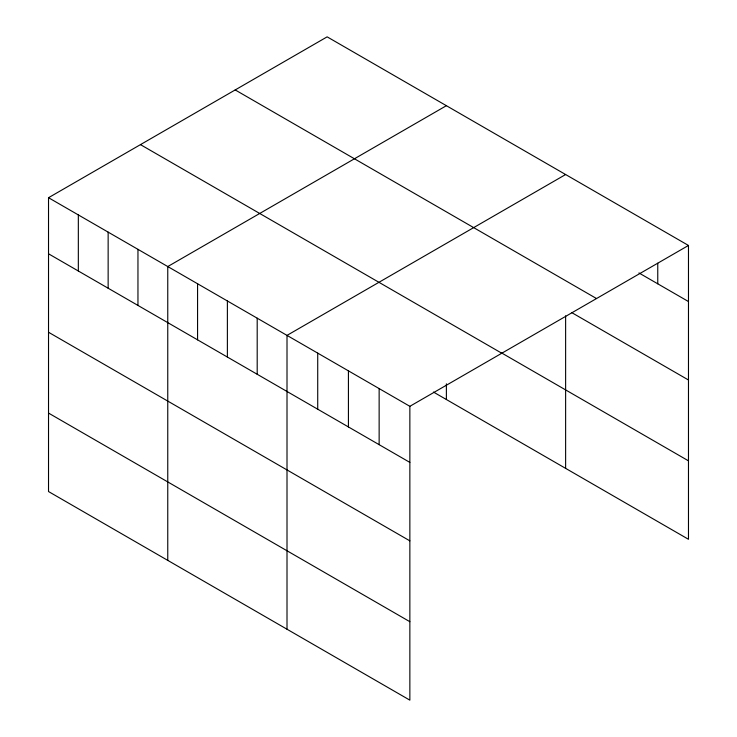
<?xml version="1.0" encoding="UTF-8"?>
<svg xmlns="http://www.w3.org/2000/svg" width="737" height="737" viewBox="0 0 737 737"><rect width="100%" height="100%" fill="white"/><g stroke="black" fill="none" stroke-linecap="round" stroke-linejoin="round"><path stroke-width="1.11" d="M48.522 197.709L409.855 406.317L409.855 700.15L48.522 491.542L48.522 197.709L327.145 36.85L688.478 245.458L688.478 539.291L433.467 392.066M446.382 105.695L167.76 266.554L167.76 560.378M565.62 174.531L287.006 335.39L287.006 629.223M409.855 406.317L688.478 245.458M638.942 272.948L688.478 301.544M235.204 89.932L596.528 298.549M571.571 312.506L688.478 379.997M501.031 352.618L688.478 460.837M140.472 144.627L501.796 353.235M48.522 253.795L409.855 462.403M48.522 332.249L409.855 540.857M48.522 413.079L409.855 621.696M657.763 263.21L657.763 283.809M565.62 315.805L565.62 468.363M446.382 383.83L446.382 399.518M379.14 388.592L379.14 444.669M348.426 370.858L348.426 426.944M317.721 353.124L317.721 409.21M257.195 318.181L257.195 374.267M227.383 300.972L227.383 357.058M197.571 283.763L197.571 339.849M137.957 249.346L137.957 305.422M108.146 232.127L108.146 288.213M78.334 214.918L78.334 271.004"/></g></svg>
